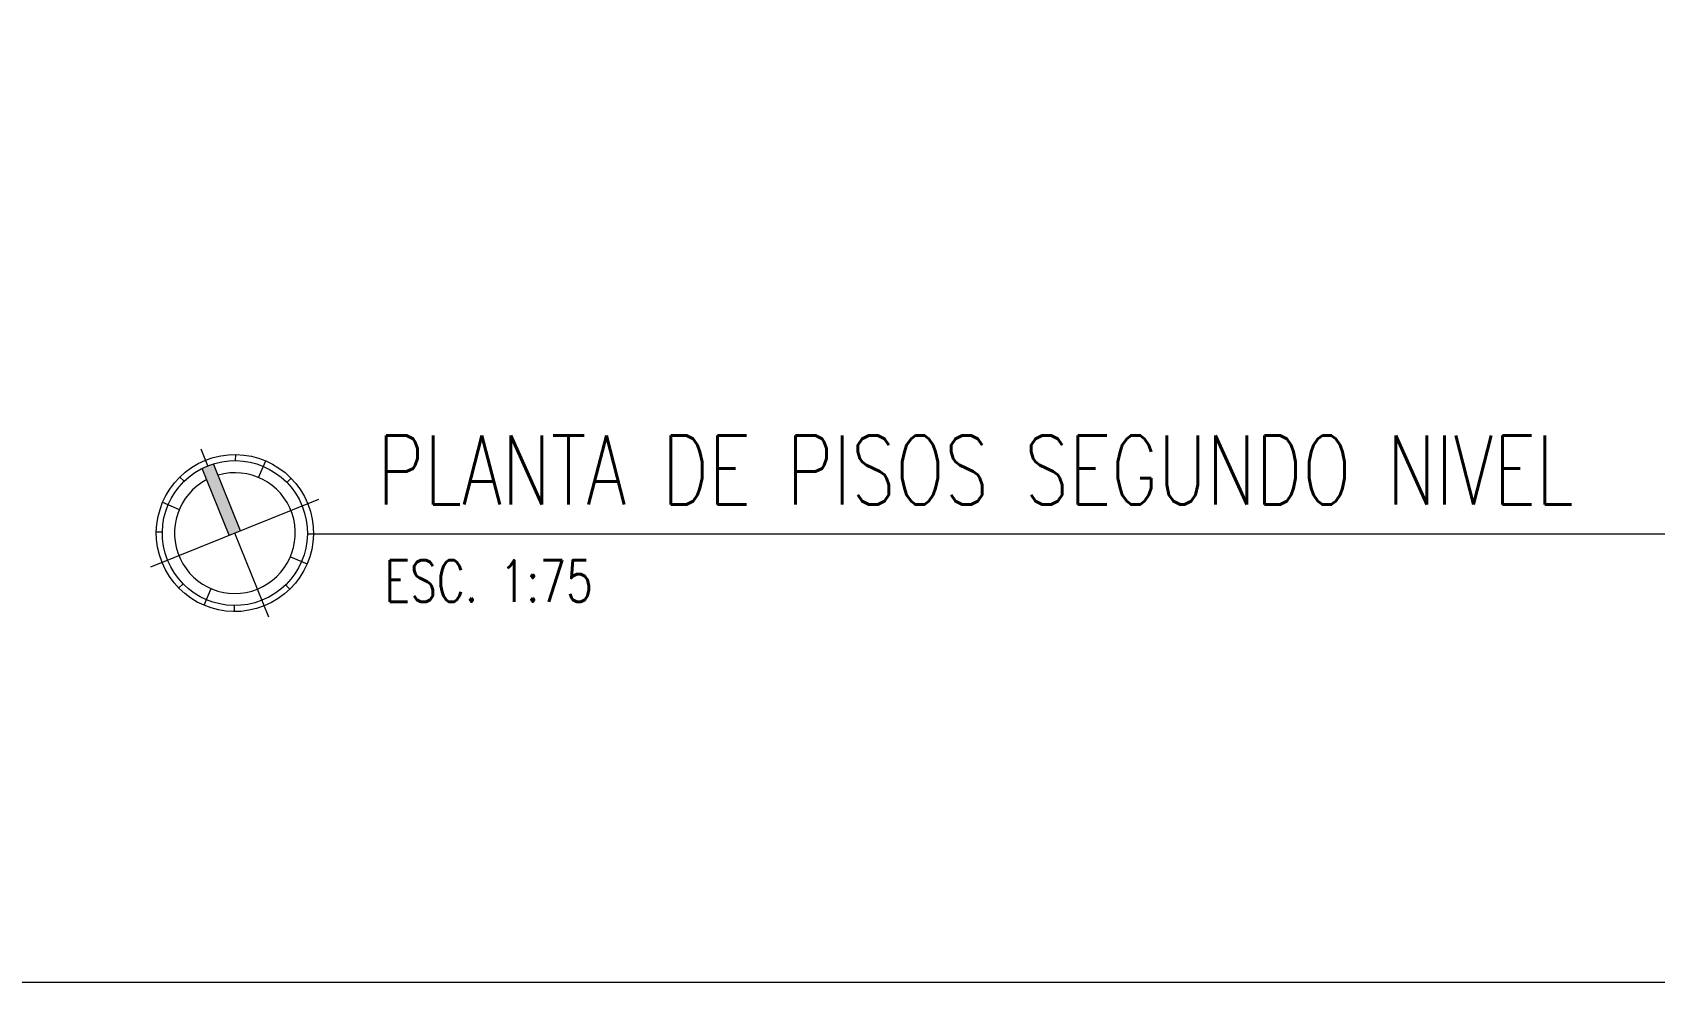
# Model space of a CAD drawing. Header units: metres. Extents: x 8 to 2416, y -346 to 476.
# Drawn here: x 207.66 to 221.73, y -203.27 to -195.02 of the extents above; entities that cross this region are included whole.
import ezdxf

# ---------------------------------------------------------------- set-up
doc = ezdxf.new("R2010")
doc.units = ezdxf.units.M
doc.linetypes.add('0', pattern=[0])
doc.layers.get('0').update_dxf_attribs({"color": 250, "linetype": '0', "lineweight": 20})
doc.layers.get('Defpoints').update_dxf_attribs({"color": 6})
doc.layers.add('A-DETL-IDEN', color=251, linetype='Continuous', lineweight=9)
doc.layers.add('textos', color=7, linetype='Continuous', lineweight=0)
doc.styles.add('Arch-Dim', font='romans.shx', dxfattribs={"width": 0.75})

# ---------------------------------------------------------------- blocks, each defined once
blk = doc.blocks.new('A$C4714e0b5')
at = {"true_color": 0x4d4d4d}
h = blk.add_hatch(color=251, dxfattribs=at)
edge = h.paths.add_edge_path()
edge.add_line((0.42, 0.45), (0.48, 0.45))
edge.add_line((0.48, 0.45), (0.48, 0.8087))
edge.add_ellipse((0.45, 0.45), major_axis=(-0.2546, 0.2546), ratio=1, start_angle=-49.78019, end_angle=-40.21981)
edge.add_line((0.42, 0.8087), (0.42, 0.45))
for p, q in [((0.45, 0.81), (0.45, 0.9)), ((0.3122, 0.7826), (0.3008, 0.8103)), ((0.42, 0.45), (0.42, 0.8087)), ((0.48, 0.45), (0.48, 0.8087)), ((0.5878, 0.7826), (0.5992, 0.8103)), ((0.1742, 0.7258), (0.2379, 0.6621)), ((0.6621, 0.6621), (0.7258, 0.7258)), ((0.1174, 0.5878), (0.0897, 0.5992)), ((0.7826, 0.5878), (0.8103, 0.5992)), ((0, 0.45), (0.9, 0.45)), ((0.45, 0), (0.45, 0.45)), ((0.1174, 0.3122), (0.0897, 0.3008)), ((0.7826, 0.3122), (0.8103, 0.3008)), ((0.1742, 0.1742), (0.2379, 0.2379)), ((0.6621, 0.2379), (0.7258, 0.1742)), ((0.3122, 0.1174), (0.3008, 0.0897)), ((0.5878, 0.1174), (0.5992, 0.0897))]:
    blk.add_line(p, q)
for major_axis, start_param, end_param in [((0.2758, 0.2758), 5.497787, 11.780972), ((-0.2546, 0.2546), 3.926991, 10.210176), ((-0.2121, 0.2121), -0.685231, 5.39762)]:
    blk.add_ellipse((0.45, 0.45), major_axis=major_axis, ratio=1, start_param=start_param, end_param=end_param)

msp = doc.modelspace()

# ---------------------------------------------------------------- linework, layer by layer
at = {"layer": 'Defpoints', "lineweight": 13}
msp.add_lwpolyline([(188.67521, -162.47729), (244.97329, -162.47729), (244.97329, -203.2663), (188.67521, -203.2663)], close=True, dxfattribs=at)
at = {"layer": 'textos'}
msp.add_line((210.09885, -199.37113), (225.22144, -199.37113), dxfattribs=at)

# ---------------------------------------------------------------- block references
at = {"layer": 'A-DETL-IDEN', "xscale": 1.747234922339738, "yscale": 1.747234922339738, "zscale": 1.747234922339738, "rotation": 21.91236489214913}
msp.add_blockref('A$C4714e0b5', (208.98143, -200.38701), dxfattribs=at)

# ---------------------------------------------------------------- texts
at = {"layer": 'textos', "lineweight": 13, "attachment_point": 1, "style": 'Arch-Dim'}
for s, insert, char_height in [('PLANTA DE PISOS SEGUNDO NIVEL', (210.6539, -198.51662), 0.6), ('ESC. 1:75', (210.71651, -199.5997), 0.36)]:
    msp.add_mtext_dynamic_manual_height_columns(s, width=26.6533698, gutter_width=15, heights=[0], dxfattribs=dict(at, insert=insert, char_height=char_height))

doc.saveas('drawing.dxf')
